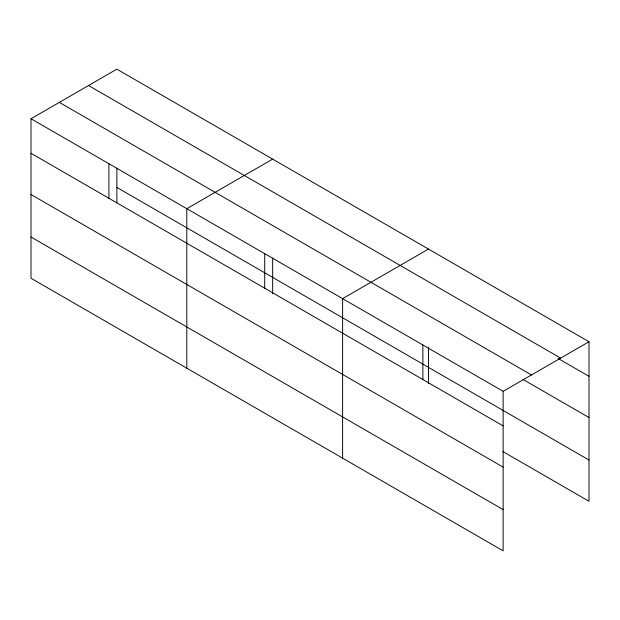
<?xml version="1.0" encoding="UTF-8"?>
<svg xmlns="http://www.w3.org/2000/svg" width="620" height="620" viewBox="0 0 620 620"><rect width="100%" height="100%" fill="white"/><g stroke="black" fill="none" stroke-linecap="round" stroke-linejoin="round"><path stroke-width="0.93" d="M503.138 467.116L503.138 391.321L31 118.738L31 278.248L503.138 550.839L503.138 467.116L31 194.525M502.882 451.546L589 501.262L589 341.752L116.862 69.161L31 118.738M272.668 159.115L186.806 208.684L186.806 368.203M428.474 249.07L342.612 298.638L342.612 458.157M503.138 391.321L589 341.752M88.528 85.521L560.666 358.112M558.062 358.445L589 376.309M59.334 102.377L531.472 374.961M522.947 379.409L589 417.539M116.862 187.442L589 460.032M31 153.287L503.138 425.878M31 237.011L503.138 509.601M428.474 347.068L428.474 383.656M422.879 344.983L422.879 379.541M272.668 258.083L272.668 293.702M264.709 253.665L264.709 288.222M116.862 168.129L116.862 202.787M108.903 163.711L108.903 198.268"/></g></svg>
